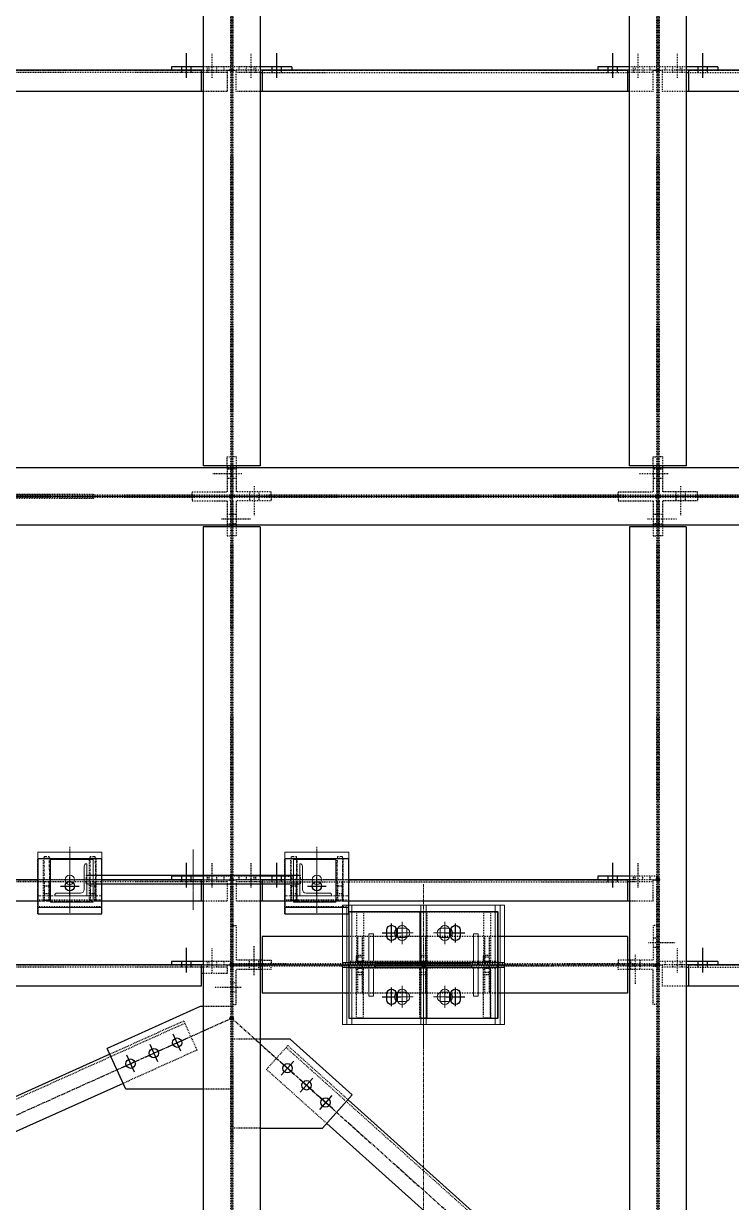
# Model space of a CAD drawing. Header units: millimetres. Extents: x -1319 to 21258, y 10038 to 27532.
# Drawn here: x 14739 to 16399, y 18825 to 21592 of the extents above; entities that cross this region are included whole.
import ezdxf

# ---------------------------------------------------------------- set-up
doc = ezdxf.new("R2010")
doc.units = ezdxf.units.MM
for name, pattern in [('CENTER', [12.7, 7.9375, -1.5875, 1.5875, -1.5875]), ('CENTER2', [1.125, 0.75, -0.125, 0.125, -0.125]), ('DXK_LINE_DOT2', [3.9198, 1.9599, -1.9599]), ('DXK_LINE_DOT5', [7.8785, 2.979, -0.9799, 0.9799, -0.9799, 0.9799, -0.9799]), ('HIDDEN', [9.525, 6.35, -3.175])]:
    doc.linetypes.add(name, pattern=pattern)
for name, color, linetype in [('1', 7, 'Continuous'), ('2', 7, 'Continuous'), ('4', 7, 'Continuous')]:
    doc.layers.add(name, color=color, linetype=linetype)
for name, color, linetype, lineweight in [('CEN', 1, 'CENTER', 9), ('CENETR LINE', 1, 'CENTER2', 9), ('CENTER', 1, 'CENTER', 9), ('HIDDEN', 3, 'HIDDEN', 9), ('MAIN OBJECT', 2, 'Continuous', 18), ('OBJECT', 2, 'Continuous', 18), ('STR25', 30, 'Continuous', 5), ('STRUC-25HD', 3, 'HIDDEN', 5)]:
    doc.layers.add(name, color=color, linetype=linetype, lineweight=lineweight)

# ---------------------------------------------------------------- blocks, each defined once
blk = doc.blocks.new('A$Cfeb8c868')
at = {"layer": '4', "linetype": 'Continuous'}
for points in [[(9500, -2004, -1), (9500, -1996, -1)], [(9500, -2004, -1), (9500, -1996, -1)], [(10500, -2004, -1), (10500, -1996, -1)], [(10500, -2004, -1), (10500, -1996, -1)], [(9500, -3004, -1), (9500, -2996, -1)], [(9500, -3004, -1), (9500, -2996, -1)], [(10500, -3004, -1), (10500, -2996, -1)], [(10500, -3004, -1), (10500, -2996, -1)], [(9500, -3904, -1), (9500, -3896, -1)], [(9500, -3904, -1), (9500, -3896, -1)], [(10500, -3904, -1), (10500, -3896, -1)], [(9500, -4104, -1), (9500, -4096, -1)], [(9500, -4104, -1), (9500, -4096, -1)], [(10500, -4104, -1), (10500, -4096, -1)], [(10500, -4104, -1), (10500, -4096, -1)], [(9500, -4229, -1), (9500, -4221, -1)], [(9500, -4229, -1), (9500, -4221, -1)]]:
    blk.add_hatch(color=4, dxfattribs=at).paths.add_polyline_path(points)
at = {"layer": '1', "color": 4, "linetype": 'DXK_LINE_DOT2'}
for p, q in [((9497.1, -71.6), (9497.1, -2928.4)), ((9502.8, -71.6), (9502.8, -2928.4)), ((10497.1, -71.6), (10497.1, -2928.4)), ((10502.9, -71.6), (10502.9, -2928.4)), ((9454.2, -2018), (9454.2, -1960)), ((9545.8, -2018), (9545.8, -1960)), ((10454.2, -2018), (10454.2, -1960)), ((10545.8, -2018), (10545.8, -1960)), ((9497.2, -1992), (9433.4, -1992)), ((9443.2, -2000), (9443.2, -1992)), ((9447.2, -2000), (9447.2, -1992)), ((9465.2, -2000), (9465.2, -1992)), ((9482.2, -2000), (9482.2, -1992)), ((9497.2, -1992), (9497.2, -2000)), ((9566.6, -1992), (9502.8, -1992)), ((9517.9, -2000), (9517.9, -1992)), ((9534.8, -2000), (9534.8, -1992)), ((9552.8, -2000), (9552.8, -1992)), ((9556.8, -2000), (9556.8, -1992)), ((10497.2, -1992), (10433.4, -1992)), ((10443.2, -2000), (10443.2, -1992)), ((10447.2, -2000), (10447.2, -1992)), ((10465.2, -2000), (10465.2, -1992)), ((10482.2, -2000), (10482.2, -1992)), ((10497.2, -1992), (10497.2, -2000)), ((10566.6, -1992), (10502.9, -1992)), ((10517.9, -2000), (10517.9, -1992)), ((10534.8, -2000), (10534.8, -1992)), ((10552.8, -2000), (10552.8, -1992)), ((10556.8, -2000), (10556.8, -1992)), ((9428.4, -2005), (8571.6, -2005)), ((9428.4, -2000), (9489.2, -2000)), ((9489.2, -2005), (9433.4, -2005)), ((9443.2, -2005), (9443.2, -2000)), ((9465.2, -2005), (9465.2, -2000)), ((9489.2, -2000), (9489.2, -2050)), ((9510.8, -2050), (9510.8, -2000)), ((9571.6, -2000), (9510.8, -2000)), ((9566.6, -2005), (9510.8, -2005)), ((9534.8, -2005), (9534.8, -2000)), ((9556.8, -2005), (9556.8, -2000)), ((9571.6, -2005), (10428.4, -2005)), ((10489.2, -2000), (10428.4, -2000)), ((10489.2, -2005), (10433.4, -2005)), ((10443.2, -2005), (10443.2, -2000)), ((10465.2, -2005), (10465.2, -2000)), ((10489.2, -2050), (10489.2, -2000)), ((10510.9, -2050), (10510.9, -2000)), ((10571.6, -2000), (10510.9, -2000)), ((10566.6, -2005), (10510.9, -2005)), ((10534.8, -2005), (10534.8, -2000)), ((10556.8, -2005), (10556.8, -2000)), ((10571.6, -2005), (11428.4, -2005)), ((9489.2, -2050), (9433.4, -2050)), ((9566.6, -2050), (9510.8, -2050)), ((10489.2, -2050), (10433.4, -2050)), ((10566.6, -2050), (10510.9, -2050)), ((9489.2, -2928.4), (9489.2, -2907.2)), ((9489.2, -2907.2), (9497.1, -2907.2)), ((9497.1, -2928.4), (9497.1, -2933.4)), ((9510.8, -2907.2), (9502.8, -2907.2)), ((9502.8, -2928.4), (9502.8, -2933.4)), ((9510.8, -2907.2), (9510.8, -2928.4)), ((10489.1, -2928.4), (10489.1, -2907.2)), ((10489.1, -2907.2), (10497.1, -2907.2)), ((10497.1, -2928.4), (10497.1, -2933.4)), ((10510.9, -2907.2), (10502.9, -2907.2)), ((10502.9, -2928.4), (10502.9, -2933.4)), ((10510.9, -2907.2), (10510.9, -2928.4)), ((9523.9, -2947.2), (9455.9, -2947.2)), ((9489.2, -2933.4), (9489.2, -2989.2)), ((9497.1, -2936.2), (9489.2, -2936.2)), ((9497.1, -2958.2), (9489.2, -2958.2)), ((9497.1, -2933.4), (9497.1, -2989.2)), ((9502.8, -2936.2), (9497.1, -2936.2)), ((9502.8, -2958.2), (9497.1, -2958.2)), ((9502.8, -2933.4), (9502.8, -2989.2)), ((9510.8, -2936.2), (9502.8, -2936.2)), ((9510.8, -2958.2), (9502.8, -2958.2)), ((9510.8, -2933.4), (9510.8, -2989.2)), ((10523.9, -2947.2), (10455.9, -2947.2)), ((10489.1, -2933.4), (10489.1, -2989.2)), ((10497.1, -2936.2), (10489.1, -2936.2)), ((10497.1, -2958.2), (10489.1, -2958.2)), ((10497.1, -2933.4), (10497.1, -2989.2)), ((10502.9, -2936.2), (10497.1, -2936.2)), ((10502.9, -2958.2), (10497.1, -2958.2)), ((10502.9, -2933.4), (10502.9, -2989.2)), ((10510.9, -2936.2), (10502.9, -2936.2)), ((10510.9, -2958.2), (10502.9, -2958.2)), ((10510.9, -2933.4), (10510.9, -2989.2)), ((9552.8, -2976.1), (9552.8, -3044.1)), ((10552.8, -2976.1), (10552.8, -3044.1)), ((8769.4, -2995), (9175.6, -2995)), ((9175.6, -3005), (8769.4, -3005)), ((11220.6, -2997.2), (8779.4, -2997.2)), ((11220.6, -3002.9), (8779.4, -3002.9)), ((9175.6, -2995), (9175.6, -3005)), ((9407.2, -2997.2), (9407.2, -2989.2)), ((9407.2, -2989.2), (9489.2, -2989.2)), ((9407.2, -3002.9), (9407.2, -3010.9)), ((9407.2, -3010.9), (9489.2, -3010.9)), ((9489.2, -3010.9), (9489.2, -3066.6)), ((9502.8, -2989.2), (9497.1, -2989.2)), ((9497.1, -2989.2), (9497.1, -2997.2)), ((9497.1, -3010.9), (9497.1, -3002.9)), ((9497.1, -3010.9), (9497.1, -3066.6)), ((9497.1, -3010.9), (9502.8, -3010.9)), ((9502.8, -2989.2), (9502.8, -2997.2)), ((9502.8, -3010.9), (9502.8, -3002.9)), ((9502.8, -3010.9), (9502.8, -3066.6)), ((9592.9, -2989.2), (9510.8, -2989.2)), ((9592.9, -3010.9), (9510.8, -3010.9)), ((9510.8, -3010.9), (9510.8, -3066.6)), ((9541.8, -2989.2), (9541.8, -2997.2)), ((9541.8, -2997.2), (9541.8, -3002.9)), ((9541.8, -3002.9), (9541.8, -3010.9)), ((9563.8, -2989.2), (9563.8, -2997.2)), ((9563.8, -2997.2), (9563.8, -3002.9)), ((9563.8, -3002.9), (9563.8, -3010.9)), ((9592.9, -2997.2), (9592.9, -2989.2)), ((9592.9, -3002.9), (9592.9, -3010.9)), ((10407.1, -2997.2), (10407.1, -2989.2)), ((10407.1, -2989.2), (10489.1, -2989.2)), ((10407.1, -3002.9), (10407.1, -3010.9)), ((10407.1, -3010.9), (10489.1, -3010.9)), ((10489.1, -3010.9), (10489.1, -3066.6)), ((10502.9, -2989.2), (10497.1, -2989.2)), ((10497.1, -2989.2), (10497.1, -2997.2)), ((10497.1, -3010.9), (10497.1, -3002.9)), ((10497.1, -3010.9), (10497.1, -3066.6)), ((10497.1, -3010.9), (10502.9, -3010.9)), ((10502.9, -2989.2), (10502.9, -2997.2)), ((10502.9, -3010.9), (10502.9, -3002.9)), ((10502.9, -3010.9), (10502.9, -3066.6)), ((10592.9, -2989.2), (10510.9, -2989.2)), ((10592.9, -3010.9), (10510.9, -3010.9)), ((10510.9, -3010.9), (10510.9, -3066.6)), ((10541.9, -2989.2), (10541.9, -2997.2)), ((10541.9, -2997.2), (10541.9, -3002.9)), ((10541.9, -3002.9), (10541.9, -3010.9)), ((10563.9, -2989.2), (10563.9, -2997.2)), ((10563.9, -2997.2), (10563.9, -3002.9)), ((10563.9, -3002.9), (10563.9, -3010.9)), ((10592.9, -2997.2), (10592.9, -2989.2)), ((10592.9, -3002.9), (10592.9, -3010.9)), ((9489.2, -3041.9), (9497.1, -3041.9)), ((9497.1, -3041.9), (9502.8, -3041.9)), ((9502.8, -3041.9), (9510.8, -3041.9)), ((10489.1, -3041.9), (10497.1, -3041.9)), ((10497.1, -3041.9), (10502.9, -3041.9)), ((10502.9, -3041.9), (10510.9, -3041.9)), ((9476.2, -3052.9), (9544.2, -3052.9)), ((9489.2, -3063.9), (9497.1, -3063.9)), ((9497.1, -3063.9), (9502.8, -3063.9)), ((9497.1, -3071.6), (9497.1, -3066.6)), ((9502.8, -3063.9), (9510.8, -3063.9)), ((9502.8, -3071.6), (9502.8, -3066.6)), ((10476.1, -3052.9), (10544.1, -3052.9)), ((10489.1, -3063.9), (10497.1, -3063.9)), ((10497.1, -3063.9), (10502.9, -3063.9)), ((10497.1, -3071.6), (10497.1, -3066.6)), ((10502.9, -3063.9), (10510.9, -3063.9)), ((10502.9, -3071.6), (10502.9, -3066.6)), ((9489.2, -3071.6), (9489.2, -3092.9)), ((9489.2, -3092.9), (9497.1, -3092.9)), ((9497.1, -3071.6), (9497.1, -4922.2)), ((9502.8, -3071.6), (9502.8, -4922.2)), ((9510.8, -3092.9), (9502.8, -3092.9)), ((9510.8, -3071.6), (9510.8, -3092.9)), ((10489.1, -3071.6), (10489.1, -3092.9)), ((10489.1, -3092.9), (10497.1, -3092.9)), ((10497.1, -3071.6), (10497.1, -4998.7)), ((10502.9, -3071.6), (10502.9, -4998.7)), ((10510.9, -3092.9), (10502.9, -3092.9)), ((10510.9, -3071.6), (10510.9, -3092.9)), ((9045, -3948), (9045, -3850)), ((9045, -3850), (9195, -3850)), ((9058, -3850), (9058, -3948)), ((9074, -3850), (9058, -3850)), ((9074, -3948), (9074, -3850)), ((9166, -3850), (9166, -3948)), ((9182, -3850), (9166, -3850)), ((9182, -3948), (9182, -3850)), ((9195, -3948), (9195, -3850)), ((9454.1, -3918), (9454.1, -3860)), ((9545.8, -3918), (9545.8, -3860)), ((9625, -3948), (9625, -3850)), ((9625, -3850), (9775, -3850)), ((9638, -3850), (9638, -3948)), ((9654, -3850), (9638, -3850)), ((9654, -3948), (9654, -3850)), ((9746, -3850), (9746, -3948)), ((9762, -3850), (9746, -3850)), ((9762, -3948), (9762, -3850)), ((9775, -3948), (9775, -3850)), ((10454.1, -3918), (10454.1, -3860)), ((9195, -3900), (9045, -3900)), ((9428.4, -3900), (9489.1, -3900)), ((9497.1, -3892), (9433.4, -3892)), ((9443.1, -3900), (9443.1, -3892)), ((9443.1, -3905), (9443.1, -3900)), ((9447.1, -3900), (9447.1, -3892)), ((9465.1, -3900), (9465.1, -3892)), ((9465.1, -3905), (9465.1, -3900)), ((9482.1, -3900), (9482.1, -3892)), ((9489.1, -3900), (9489.1, -3950)), ((9497.1, -3892), (9497.1, -3900)), ((9566.6, -3892), (9502.8, -3892)), ((9510.8, -3900), (9510.8, -3950)), ((9571.6, -3900), (9510.8, -3900)), ((9517.9, -3900), (9517.9, -3892)), ((9534.8, -3900), (9534.8, -3892)), ((9534.8, -3905), (9534.8, -3900)), ((9552.8, -3900), (9552.8, -3892)), ((9556.8, -3900), (9556.8, -3892)), ((9556.8, -3905), (9556.8, -3900)), ((9625, -3892), (9640.8, -3892)), ((9775, -3900), (9625, -3900)), ((9640.8, -3892), (9640.8, -3900)), ((10489.1, -3900), (10428.4, -3900)), ((10497.1, -3892), (10433.4, -3892)), ((10443.1, -3900), (10443.1, -3892)), ((10443.1, -3905), (10443.1, -3900)), ((10447.1, -3900), (10447.1, -3892)), ((10465.1, -3900), (10465.1, -3892)), ((10465.1, -3905), (10465.1, -3900)), ((10482.1, -3900), (10482.1, -3892)), ((10489.1, -3950), (10489.1, -3900)), ((10497.1, -3892), (10497.1, -3900)), ((9428.4, -3905), (8630, -3905)), ((9061, -3950), (9061, -3905)), ((9071, -3914.9), (9061, -3914.9)), ((9071, -3905), (9071, -3950)), ((9169, -3950), (9169, -3905)), ((9179, -3914.9), (9169, -3914.9)), ((9179, -3905), (9179, -3950)), ((9489.1, -3905), (9433.4, -3905)), ((9566.6, -3905), (9510.8, -3905)), ((9571.6, -3905), (10428.4, -3905)), ((9641, -3950), (9641, -3905)), ((9651, -3914.9), (9641, -3914.9)), ((9651, -3905), (9651, -3950)), ((9749, -3950), (9749, -3905)), ((9759, -3914.9), (9749, -3914.9)), ((9759, -3905), (9759, -3950)), ((10489.1, -3905), (10433.4, -3905)), ((9045, -3964), (9045, -3948)), ((9195, -3948), (9045, -3948)), ((9195, -3950), (9045, -3950)), ((9074, -3933), (9058, -3933)), ((9058, -3948), (9074, -3948)), ((9182, -3933), (9166, -3933)), ((9166, -3948), (9182, -3948)), ((9195, -3964), (9195, -3948)), ((9489.1, -3950), (9428.4, -3950)), ((9566.6, -3950), (9510.8, -3950)), ((9625, -3964), (9625, -3948)), ((9775, -3948), (9625, -3948)), ((9775, -3950), (9625, -3950)), ((9654, -3933), (9638, -3933)), ((9638, -3948), (9654, -3948)), ((9762, -3933), (9746, -3933)), ((9746, -3948), (9762, -3948)), ((9775, -3964), (9775, -3948)), ((10489.1, -3950), (10433.4, -3950)), ((9195, -3964), (9045, -3964)), ((9045, -3980), (9045, -3964)), ((9045, -3980), (9195, -3980)), ((9195, -3980), (9195, -3964)), ((9775, -3964), (9625, -3964)), ((9625, -3980), (9625, -3964)), ((9625, -3980), (9775, -3980)), ((9774.9, -3975), (9774.9, -4225)), ((9774.9, -3975), (10124.9, -3975)), ((9775, -3980), (9775, -3964)), ((9793, -3975), (9793, -4077)), ((9793, -3975), (9793, -4077)), ((9793, -3975), (9809, -3975)), ((9809, -3975), (9809, -4077)), ((9809, -3975), (9809, -4077)), ((9941.9, -3975), (9942, -3975)), ((9941.9, -3975), (9941.9, -4077.1)), ((9941.9, -3975), (9958, -3975)), ((9942, -4077.1), (9942, -3975)), ((9957.9, -3975), (9957.9, -4077.1)), ((9958, -3975), (9958, -4077.1)), ((10091, -3975), (10091, -4077)), ((10091, -3975), (10091, -4077)), ((10091, -3975), (10107, -3975)), ((10107, -3975), (10107, -4077)), ((10107, -3975), (10107, -4077)), ((10124.9, -3975), (10124.9, -4225)), ((9502.8, -4007.2), (9510.8, -4007.2)), ((9510.8, -4007.2), (9510.8, -4089.2)), ((10497.1, -4007.2), (10489.1, -4007.2)), ((10489.1, -4007.2), (10489.1, -4089.2)), ((10124.9, -4033.4), (9774.9, -4033.4)), ((9795.9, -4097.2), (9795.9, -4033.4)), ((9805.9, -4033.4), (9805.9, -4097.2)), ((9944.9, -4097.2), (9944.9, -4033.4)), ((9954.9, -4033.4), (9954.9, -4097.2)), ((10093.9, -4097.2), (10093.9, -4033.4)), ((10103.9, -4033.4), (10103.9, -4097.2)), ((10489.1, -4036.2), (10497.1, -4036.2)), ((10497.1, -4036.2), (10502.9, -4036.2)), ((9454.1, -4118), (9454.1, -4060)), ((9552.8, -4123.9), (9552.8, -4055.9)), ((10478, -4047.2), (10541, -4047.2)), ((10489.1, -4058.2), (10497.1, -4058.2)), ((10497.1, -4058.2), (10502.9, -4058.2)), ((10545.8, -4118), (10545.8, -4060)), ((9497.1, -4092), (9433.4, -4092)), ((9443.1, -4100), (9443.1, -4092)), ((9447.1, -4100), (9447.1, -4092)), ((9465.1, -4100), (9465.1, -4092)), ((9482.1, -4100), (9482.1, -4092)), ((9497.1, -4092), (9497.1, -4100)), ((9566.6, -4089.2), (9510.8, -4089.2)), ((9541.8, -4097.2), (9541.8, -4089.2)), ((9563.8, -4097.2), (9563.8, -4089.2)), ((9571.6, -4089.2), (9592.9, -4089.2)), ((9592.9, -4089.2), (9592.9, -4097.2)), ((9775, -4108), (9775, -4092)), ((9775, -4108), (9775, -4092)), ((9775, -4092), (9775, -4092)), ((10124.9, -4092), (9775, -4092)), ((9793, -4092), (9793, -4077)), ((9793, -4077), (9793, -4092)), ((9793, -4077), (9809, -4077)), ((9793, -4092), (9793, -4092)), ((9809, -4092), (9793, -4092)), ((9805.9, -4082.1), (9795.9, -4082.1)), ((9809, -4077), (9809, -4092)), ((9809, -4077), (9809, -4092)), ((9941.9, -4077.1), (9941.9, -4092.1)), ((9941.9, -4077.1), (9958, -4077.1)), ((9941.9, -4092.1), (9942, -4092.1)), ((9958, -4092.1), (9941.9, -4092.1)), ((9942, -4092.1), (9942, -4077.1)), ((9954.9, -4082.1), (9944.9, -4082.1)), ((9957.9, -4077.1), (9957.9, -4092.1)), ((9958, -4077.1), (9958, -4092.1)), ((10091, -4092), (10091, -4077)), ((10091, -4077), (10091, -4092)), ((10091, -4077), (10107, -4077)), ((10091, -4092), (10091, -4092)), ((10107, -4092), (10091, -4092)), ((10103.9, -4082.1), (10093.9, -4082.1)), ((10107, -4077), (10107, -4092)), ((10107, -4077), (10107, -4092)), ((10125, -4108), (10125, -4092)), ((10407.1, -4089.2), (10407.1, -4097.2)), ((10428.4, -4089.2), (10407.1, -4089.2)), ((10489.1, -4089.2), (10433.4, -4089.2)), ((10436.1, -4089.2), (10436.1, -4097.2)), ((10447.1, -4076.2), (10447.1, -4144.2)), ((10458.1, -4089.2), (10458.1, -4097.2)), ((10566.6, -4092), (10502.9, -4092)), ((10517.9, -4100), (10517.9, -4092)), ((10534.8, -4100), (10534.8, -4092)), ((10552.8, -4100), (10552.8, -4092)), ((10556.8, -4100), (10556.8, -4092)), ((9428.4, -4105), (8630, -4105)), ((9428.4, -4100), (9489.1, -4100)), ((9428.4, -4120), (9428.4, -4150)), ((9489.1, -4105), (9433.4, -4105)), ((9489.1, -4120), (9433.4, -4120)), ((9443.1, -4105), (9443.1, -4100)), ((9465.1, -4105), (9465.1, -4100)), ((9489.1, -4100), (9489.1, -4120)), ((9510.8, -4097.2), (9502.8, -4097.2)), ((9510.8, -4102.9), (9502.8, -4102.9)), ((9510.8, -4097.2), (9510.8, -4102.9)), ((9566.6, -4097.2), (9510.8, -4097.2)), ((9566.6, -4102.9), (9510.8, -4102.9)), ((9510.8, -4192.9), (9510.8, -4110.9)), ((9566.6, -4110.9), (9510.8, -4110.9)), ((9541.8, -4102.9), (9541.8, -4097.2)), ((9541.8, -4110.9), (9541.8, -4102.9)), ((9563.8, -4102.9), (9563.8, -4097.2)), ((9563.8, -4110.9), (9563.8, -4102.9)), ((9571.6, -4097.2), (9566.6, -4097.2)), ((9571.6, -4102.9), (9566.6, -4102.9)), ((10124.9, -4097.2), (9571.6, -4097.2)), ((10428.4, -4102.9), (9571.6, -4102.9)), ((9592.9, -4110.9), (9571.6, -4110.9)), ((9592.9, -4110.9), (9592.9, -4102.9)), ((9775, -4108), (9775, -4108)), ((10124.9, -4108), (9775, -4108)), ((9809, -4108.1), (9793, -4108.1)), ((9793, -4123.1), (9793, -4108.1)), ((9793, -4123.1), (9793, -4108.1)), ((9795.9, -4166.6), (9795.9, -4102.9)), ((9805.9, -4117.9), (9795.9, -4117.9)), ((9805.9, -4102.9), (9805.9, -4166.6)), ((9809, -4123.1), (9809, -4108.1)), ((9809, -4123.1), (9809, -4108.1)), ((9809, -4108.1), (9809, -4108.1)), ((9958, -4108), (9941.9, -4108)), ((9941.9, -4123), (9941.9, -4108)), ((9942, -4123), (9942, -4108)), ((9944.9, -4166.6), (9944.9, -4102.9)), ((9954.9, -4117.9), (9944.9, -4117.9)), ((9954.9, -4102.9), (9954.9, -4166.6)), ((9957.9, -4123), (9957.9, -4108)), ((9957.9, -4108), (9958, -4108)), ((9958, -4108), (9958, -4123)), ((10107, -4108.1), (10091, -4108.1)), ((10091, -4123.1), (10091, -4108.1)), ((10091, -4123.1), (10091, -4108.1)), ((10093.9, -4166.6), (10093.9, -4102.9)), ((10103.9, -4117.9), (10093.9, -4117.9)), ((10103.9, -4102.9), (10103.9, -4166.6)), ((10107, -4108.1), (10107, -4123.1)), ((10107, -4123.1), (10107, -4108.1)), ((10107, -4108.1), (10107, -4108.1)), ((10489.1, -4097.2), (10124.9, -4097.2)), ((10407.1, -4110.9), (10407.1, -4102.9)), ((10428.4, -4110.9), (10407.1, -4110.9)), ((10428.4, -4102.9), (10433.4, -4102.9)), ((10489.1, -4102.9), (10433.4, -4102.9)), ((10489.1, -4110.9), (10433.4, -4110.9)), ((10436.1, -4097.2), (10436.1, -4102.9)), ((10436.1, -4102.9), (10436.1, -4110.9)), ((10458.1, -4097.2), (10458.1, -4102.9)), ((10458.1, -4102.9), (10458.1, -4110.9)), ((10489.1, -4097.2), (10489.1, -4102.9)), ((10489.1, -4097.2), (10497.1, -4097.2)), ((10489.1, -4102.9), (10497.1, -4102.9)), ((10489.1, -4192.9), (10489.1, -4110.9)), ((10571.6, -4100), (10510.9, -4100)), ((10510.9, -4150), (10510.9, -4100)), ((10566.6, -4105), (10510.9, -4105)), ((10534.8, -4105), (10534.8, -4100)), ((10556.8, -4105), (10556.8, -4100)), ((10571.6, -4105), (11400, -4105)), ((9428.4, -4150), (9428.4, -4150)), ((9502.8, -4141.9), (9497.1, -4141.9)), ((9510.8, -4141.9), (9502.8, -4141.9)), ((9809, -4123.1), (9793, -4123.1)), ((9793, -4225), (9793, -4123.1)), ((9793, -4225), (9793, -4123.1)), ((9809, -4225), (9809, -4123.1)), ((9809, -4225), (9809, -4123.1)), ((9958, -4123), (9941.9, -4123)), ((9941.9, -4225), (9941.9, -4123)), ((9942, -4225), (9942, -4123)), ((9957.9, -4225), (9957.9, -4123)), ((9958, -4123), (9958, -4225)), ((10107, -4123.1), (10091, -4123.1)), ((10091, -4225), (10091, -4123.1)), ((10091, -4225), (10091, -4123.1)), ((10107, -4123.1), (10107, -4225)), ((10107, -4225), (10107, -4123.1)), ((10566.6, -4150), (10510.9, -4150)), ((9522, -4152.9), (9459, -4152.9)), ((9502.8, -4163.9), (9497.1, -4163.9)), ((9510.8, -4163.9), (9502.8, -4163.9)), ((10124.9, -4166.6), (9774.9, -4166.6)), ((9497.1, -4197.9), (9433.4, -4197.9)), ((9502.8, -4192.9), (9510.8, -4192.9)), ((10497.1, -4192.9), (10489.1, -4192.9)), ((9387.6, -4231.7), (9214.4, -4309.7)), ((9387.6, -4231.7), (9418.4, -4300.1)), ((9774.9, -4225), (10124.9, -4225)), ((9809, -4225), (9809, -4225)), ((9958, -4225), (9941.9, -4225)), ((9957.9, -4225), (9958, -4225)), ((10107, -4225), (10107, -4225)), ((9390.1, -4237.2), (8642.5, -4573.6)), ((9566.6, -4274.6), (9502.8, -4274.6)), ((9418.4, -4300.1), (9245.1, -4378.1)), ((9631.7, -4289.4), (9581.6, -4345.2)), ((10259.6, -4860.8), (9627.7, -4293.9)), ((9631.7, -4289.4), (9773.1, -4416.3)), ((9723, -4472.1), (9581.6, -4345.2)), ((9497.1, -4391.7), (9433.4, -4391.7)), ((9566.6, -4483.3), (9502.8, -4483.3))]:
    blk.add_line(p, q, dxfattribs=at)
at = {"layer": '2', "color": 4, "linetype": 'Continuous'}
for p, q in [((9433.4, -71.6), (9433.4, -2928.4)), ((9566.6, -71.6), (9566.6, -2928.4)), ((10433.4, -2928.4), (10433.4, -71.6)), ((10566.6, -71.6), (10566.6, -2928.4)), ((9394.2, -2018), (9394.2, -1960)), ((9605.8, -2018), (9605.8, -1960)), ((10394.2, -2018), (10394.2, -1960)), ((10605.8, -2018), (10605.8, -1960)), ((9433.4, -1992), (9359.2, -1992)), ((9359.2, -1992), (9359.2, -2000)), ((9383.2, -2000), (9383.2, -1992)), ((9405.2, -2000), (9405.2, -1992)), ((9640.8, -1992), (9566.6, -1992)), ((9594.8, -2000), (9594.8, -1992)), ((9616.8, -2000), (9616.8, -1992)), ((9640.8, -1992), (9640.8, -2000)), ((10433.4, -1992), (10359.2, -1992)), ((10359.2, -1992), (10359.2, -2000)), ((10383.2, -2000), (10383.2, -1992)), ((10405.2, -2000), (10405.2, -1992)), ((10640.8, -1992), (10566.6, -1992)), ((10594.8, -2000), (10594.8, -1992)), ((10616.8, -2000), (10616.8, -1992)), ((10640.8, -1992), (10640.8, -2000)), ((9428.4, -2000), (8571.6, -2000)), ((9383.2, -2005), (9383.2, -2000)), ((9405.2, -2005), (9405.2, -2000)), ((9428.4, -2000), (9428.4, -2050)), ((9433.4, -2000), (9428.4, -2000)), ((9433.4, -2005), (9428.4, -2005)), ((9571.6, -2000), (9566.6, -2000)), ((9566.6, -2005), (9571.6, -2005)), ((10428.4, -2000), (9571.6, -2000)), ((9571.6, -2000), (9571.6, -2050)), ((9594.8, -2005), (9594.8, -2000)), ((9616.8, -2005), (9616.8, -2000)), ((10383.2, -2005), (10383.2, -2000)), ((10405.2, -2005), (10405.2, -2000)), ((10428.4, -2000), (10428.4, -2050)), ((10433.4, -2000), (10428.4, -2000)), ((10433.4, -2005), (10428.4, -2005)), ((10571.6, -2000), (10566.6, -2000)), ((10566.6, -2005), (10571.6, -2005)), ((11428.4, -2000), (10571.6, -2000)), ((10571.6, -2000), (10571.6, -2050)), ((10594.8, -2005), (10594.8, -2000)), ((10616.8, -2005), (10616.8, -2000)), ((9433.4, -2050), (8566.6, -2050)), ((10433.4, -2050), (9566.6, -2050)), ((11433.4, -2050), (10566.6, -2050)), ((9566.6, -2928.4), (9433.4, -2928.4)), ((9489.2, -2928.4), (9489.2, -2933.4)), ((9497.1, -2928.4), (9497.1, -2933.4)), ((9502.8, -2928.4), (9502.8, -2933.4)), ((9510.8, -2928.4), (9510.8, -2933.4)), ((10566.6, -2928.4), (10433.4, -2928.4)), ((10489.1, -2928.4), (10489.1, -2933.4)), ((10497.1, -2928.4), (10497.1, -2933.4)), ((10502.9, -2928.4), (10502.9, -2933.4)), ((10510.9, -2928.4), (10510.9, -2933.4)), ((11220.6, -2933.4), (8779.4, -2933.4)), ((8779.4, -3066.6), (11220.6, -3066.6)), ((9489.2, -3066.6), (9489.2, -3071.6)), ((9497.1, -3066.6), (9497.1, -3071.6)), ((9502.8, -3066.6), (9502.8, -3071.6)), ((9510.8, -3066.6), (9510.8, -3071.6)), ((10489.1, -3066.6), (10489.1, -3071.6)), ((10497.1, -3066.6), (10497.1, -3071.6)), ((10502.9, -3066.6), (10502.9, -3071.6)), ((10510.9, -3066.6), (10510.9, -3071.6)), ((9433.4, -3071.6), (9433.4, -4927.2)), ((9566.6, -3071.6), (9433.4, -3071.6)), ((9566.6, -3071.6), (9566.6, -4927.2)), ((10433.4, -3071.6), (10433.4, -4915)), ((10566.6, -3071.6), (10433.4, -3071.6)), ((10566.6, -3071.6), (10566.6, -4927.2)), ((9045, -3850), (9195, -3850)), ((9045, -3850), (9045, -3980)), ((9195, -3980), (9195, -3850)), ((9394.1, -3918), (9394.1, -3860)), ((9605.8, -3918), (9605.8, -3860)), ((9625, -3850), (9775, -3850)), ((9625, -3850), (9625, -3980)), ((9775, -3980), (9775, -3850)), ((10394.1, -3918), (10394.1, -3860)), ((9045, -3900), (8630, -3900)), ((9120, -3937), (9120, -3893)), ((9428.4, -3900), (9195, -3900)), ((9433.4, -3892), (9359.1, -3892)), ((9359.1, -3892), (9359.1, -3900)), ((9383.1, -3900), (9383.1, -3892)), ((9383.1, -3905), (9383.1, -3900)), ((9405.1, -3900), (9405.1, -3892)), ((9405.1, -3905), (9405.1, -3900)), ((9428.4, -3900), (9428.4, -3950)), ((9433.4, -3900), (9428.4, -3900)), ((9625, -3892), (9566.6, -3892)), ((9571.6, -3900), (9566.6, -3900)), ((9625, -3900), (9571.6, -3900)), ((9571.6, -3900), (9571.6, -3950)), ((9594.8, -3900), (9594.8, -3892)), ((9594.8, -3905), (9594.8, -3900)), ((9616.8, -3900), (9616.8, -3892)), ((9616.8, -3905), (9616.8, -3900)), ((9700, -3937), (9700, -3893)), ((10428.4, -3900), (9775, -3900)), ((10433.4, -3892), (10359.1, -3892)), ((10359.1, -3892), (10359.1, -3900)), ((10383.1, -3900), (10383.1, -3892)), ((10383.1, -3905), (10383.1, -3900)), ((10405.1, -3900), (10405.1, -3892)), ((10405.1, -3905), (10405.1, -3900)), ((10428.4, -3900), (10428.4, -3950)), ((10433.4, -3900), (10428.4, -3900)), ((9098, -3915), (9142, -3915)), ((9433.4, -3905), (9428.4, -3905)), ((9566.6, -3905), (9571.6, -3905)), ((9678, -3915), (9722, -3915)), ((10433.4, -3905), (10428.4, -3905)), ((9045, -3950), (8625, -3950)), ((9433.4, -3950), (9195, -3950)), ((9625, -3950), (9566.6, -3950)), ((10433.4, -3950), (9775, -3950)), ((9045, -3980), (9195, -3980)), ((9625, -3980), (9775, -3980)), ((9774.9, -3975), (9774.9, -4225)), ((10124.9, -3975), (9774.9, -3975)), ((9793, -3975), (9793, -3975)), ((9793, -3975), (9793, -3975)), ((9793, -3975), (9793, -3975)), ((9793, -3975), (9809, -3975)), ((9793, -3975), (9793, -3975)), ((9809, -3975), (9809, -3975)), ((10091, -3975), (10091, -3975)), ((10091, -3975), (10091, -3975)), ((10091, -3975), (10091, -3975)), ((10091, -3975), (10107, -3975)), ((10091, -3975), (10091, -3975)), ((10107, -3975), (10107, -3975)), ((10124.9, -4225), (10124.9, -3975)), ((9864.8, -4013.8), (9867.1, -4010.2)), ((9867.1, -4010.2), (9870.7, -4007.9)), ((9870.7, -4007.9), (9874.9, -4007)), ((9874.9, -4047), (9874.9, -4003)), ((9874.9, -4007), (9874.9, -4007)), ((9874.9, -4007), (9879.1, -4007.9)), ((9879.1, -4007.9), (9882.7, -4010.2)), ((9882.7, -4010.2), (9885.1, -4013.8)), ((10014.8, -4013.8), (10017.1, -4010.3)), ((10017.1, -4010.3), (10020.7, -4007.9)), ((10020.7, -4007.9), (10024.9, -4007)), ((10024.9, -4047), (10024.9, -4003)), ((10024.9, -4007), (10024.9, -4007)), ((10024.9, -4007), (10029.1, -4007.9)), ((10029.1, -4007.9), (10032.7, -4010.3)), ((10032.7, -4010.3), (10035.1, -4013.8)), ((9571.6, -4033.4), (9571.6, -4166.6)), ((9774.9, -4033.4), (9571.6, -4033.4)), ((9852.9, -4025), (9896.9, -4025)), ((9863.9, -4018), (9864.8, -4013.8)), ((9863.9, -4032), (9863.9, -4018)), ((9864.8, -4036.2), (9863.9, -4032)), ((9867.1, -4039.8), (9864.8, -4036.2)), ((9870.7, -4042.2), (9867.1, -4039.8)), ((9882.7, -4039.8), (9879.1, -4042.2)), ((9885.1, -4036.2), (9882.7, -4039.8)), ((9885.1, -4013.8), (9885.9, -4018)), ((9885.9, -4032), (9885.1, -4036.2)), ((9885.9, -4018), (9885.9, -4032)), ((10002.9, -4025), (10046.9, -4025)), ((10013.9, -4018), (10014.8, -4013.8)), ((10013.9, -4032), (10013.9, -4018)), ((10014.8, -4036.2), (10013.9, -4032)), ((10017.1, -4039.8), (10014.8, -4036.2)), ((10020.7, -4042.2), (10017.1, -4039.8)), ((10032.7, -4039.8), (10029.1, -4042.2)), ((10035.1, -4036.2), (10032.7, -4039.8)), ((10035.1, -4013.8), (10035.9, -4018)), ((10035.9, -4032), (10035.1, -4036.2)), ((10035.9, -4018), (10035.9, -4032)), ((10428.4, -4033.4), (10124.9, -4033.4)), ((10428.4, -4033.4), (10428.4, -4166.6)), ((9394.1, -4118), (9394.1, -4060)), ((9874.9, -4043), (9870.7, -4042.2)), ((9879.1, -4042.2), (9874.9, -4043)), ((9874.9, -4043), (9874.9, -4043)), ((10024.9, -4043), (10020.7, -4042.2)), ((10029.1, -4042.2), (10024.9, -4043)), ((10024.9, -4043), (10024.9, -4043)), ((10605.8, -4118), (10605.8, -4060)), ((9433.4, -4092), (9359.1, -4092)), ((9359.1, -4092), (9359.1, -4100)), ((9383.1, -4100), (9383.1, -4092)), ((9405.1, -4100), (9405.1, -4092)), ((9571.6, -4089.2), (9566.6, -4089.2)), ((10124.9, -4092), (10125, -4092)), ((10125, -4092), (10125, -4108)), ((10433.4, -4089.2), (10428.4, -4089.2)), ((10640.8, -4092), (10566.6, -4092)), ((10594.8, -4100), (10594.8, -4092)), ((10616.8, -4100), (10616.8, -4092)), ((10640.8, -4092), (10640.8, -4100)), ((9428.4, -4100), (8630, -4100)), ((9383.1, -4105), (9383.1, -4100)), ((9405.1, -4105), (9405.1, -4100)), ((9428.4, -4100), (9428.4, -4150)), ((9433.4, -4100), (9428.4, -4100)), ((9433.4, -4105), (9428.4, -4105)), ((9433.4, -4120), (9428.4, -4120)), ((9571.6, -4097.2), (9566.6, -4097.2)), ((9571.6, -4102.9), (9566.6, -4102.9)), ((9571.6, -4110.9), (9566.6, -4110.9)), ((10125, -4108), (10124.9, -4108)), ((10433.4, -4097.2), (10428.4, -4097.2)), ((10433.4, -4102.9), (10428.4, -4102.9)), ((10433.4, -4110.9), (10428.4, -4110.9)), ((10571.6, -4100), (10566.6, -4100)), ((10566.6, -4105), (10571.6, -4105)), ((11400, -4100), (10571.6, -4100)), ((10571.6, -4100), (10571.6, -4150)), ((10594.8, -4105), (10594.8, -4100)), ((10616.8, -4105), (10616.8, -4100)), ((9428.4, -4150), (8625, -4150)), ((11405, -4150), (10566.6, -4150)), ((9774.9, -4166.6), (9571.6, -4166.6)), ((9852.9, -4175), (9896.9, -4175)), ((9863.9, -4168), (9864.7, -4163.8)), ((9863.9, -4182), (9863.9, -4168)), ((9864.7, -4163.8), (9867.1, -4160.2)), ((9867.1, -4160.2), (9870.7, -4157.9)), ((9870.7, -4157.9), (9874.9, -4157)), ((9874.9, -4197), (9874.9, -4153)), ((9874.9, -4157), (9874.9, -4157)), ((9874.9, -4157), (9879.1, -4157.9)), ((9879.1, -4157.9), (9882.7, -4160.2)), ((9882.7, -4160.2), (9885.1, -4163.8)), ((9885.1, -4163.8), (9885.9, -4168)), ((9885.9, -4168), (9885.9, -4182)), ((10002.9, -4175), (10046.9, -4175)), ((10013.9, -4168), (10014.7, -4163.8)), ((10013.9, -4182), (10013.9, -4168)), ((10014.7, -4163.8), (10017.1, -4160.3)), ((10017.1, -4160.3), (10020.7, -4157.9)), ((10020.7, -4157.9), (10024.9, -4157)), ((10024.9, -4197), (10024.9, -4153)), ((10024.9, -4157), (10024.9, -4157)), ((10024.9, -4157), (10029.1, -4157.9)), ((10029.1, -4157.9), (10032.7, -4160.3)), ((10032.7, -4160.3), (10035.1, -4163.8)), ((10035.1, -4163.8), (10035.9, -4168)), ((10035.9, -4168), (10035.9, -4182)), ((10428.4, -4166.6), (10124.9, -4166.6)), ((9426.3, -4197.9), (9208.2, -4296)), ((9433.4, -4197.9), (9426.3, -4197.9)), ((9864.7, -4186.2), (9863.9, -4182)), ((9867.1, -4189.8), (9864.7, -4186.2)), ((9870.7, -4192.2), (9867.1, -4189.8)), ((9874.9, -4193), (9870.7, -4192.2)), ((9879.1, -4192.2), (9874.9, -4193)), ((9874.9, -4193), (9874.9, -4193)), ((9882.7, -4189.8), (9879.1, -4192.2)), ((9885.1, -4186.2), (9882.7, -4189.8)), ((9885.9, -4182), (9885.1, -4186.2)), ((10014.7, -4186.2), (10013.9, -4182)), ((10017.1, -4189.8), (10014.7, -4186.2)), ((10020.7, -4192.2), (10017.1, -4189.8)), ((10024.9, -4193), (10020.7, -4192.2)), ((10029.1, -4192.2), (10024.9, -4193)), ((10024.9, -4193), (10024.9, -4193)), ((10032.7, -4189.8), (10029.1, -4192.2)), ((10035.1, -4186.2), (10032.7, -4189.8)), ((10035.9, -4182), (10035.1, -4186.2)), ((9774.9, -4225), (10124.9, -4225)), ((9809, -4225), (9793, -4225)), ((9793, -4225), (9793, -4225)), ((9793, -4225), (9793, -4225)), ((9809, -4225), (9809, -4225)), ((10107, -4225), (10091, -4225)), ((9326.4, -4327.2), (9308.4, -4287.1)), ((9352.1, -4291.6), (9392.2, -4273.5)), ((9381.1, -4302.6), (9363.1, -4262.5)), ((9637.6, -4274.6), (9566.6, -4274.6)), ((9783.1, -4405.1), (9637.6, -4274.6)), ((9214.4, -4309.7), (8813.3, -4490.2)), ((9251.3, -4391.7), (9208.2, -4296)), ((9271.7, -4351.9), (9253.7, -4311.7)), ((9297.3, -4316.2), (9337.5, -4298.1)), ((9242.6, -4340.8), (9282.8, -4322.8)), ((9647.4, -4357.2), (9614.6, -4327.9)), ((9645.7, -4326.2), (9616.3, -4358.9)), ((9692.1, -4397.3), (9659.3, -4367.9)), ((9690.4, -4366.2), (9661, -4399)), ((9245.1, -4378.1), (8844, -4558.6)), ((9433.4, -4391.7), (9251.3, -4391.7)), ((9736.7, -4437.4), (9704, -4408)), ((9735, -4406.3), (9705.7, -4439.1)), ((9713, -4483.3), (9783.1, -4405.1)), ((10122.2, -4729.4), (9773.1, -4416.3)), ((10072.1, -4785.3), (9723, -4472.1)), ((9566.6, -4483.3), (9713, -4483.3))]:
    blk.add_line(p, q, dxfattribs=at)
at = {"layer": '2', "color": 4, "linetype": 'DXK_LINE_DOT5'}
blk.add_line((-5632.2, -3000), (11949.3, -3000), dxfattribs=at)
at = {"layer": '2', "color": 4, "linetype": 'Continuous'}
for centre in [(9120, -3915), (9700, -3915), (9372.1, -4282.5), (9317.4, -4307.2), (9262.7, -4331.8), (9631, -4342.5), (9675.7, -4382.6), (9720.3, -4422.7)]:
    blk.add_circle(centre, 11, dxfattribs=at)
at = {"layer": '4', "color": 4, "linetype": 'CENTER'}
for p, q in [((9500, 0), (9500, -3000)), ((10500, 0), (10500, -3000)), ((8571.6, -2000), (9428.4, -2000)), ((9489.2, -2000), (9500, -2000)), ((9500, -2000), (9510.8, -2000)), ((9571.6, -2000), (10428.4, -2000)), ((10489.2, -2000), (10500, -2000)), ((10500, -2000), (10510.9, -2000)), ((10571.6, -2000), (11428.4, -2000)), ((8500, -3000), (11500, -3000)), ((9500, -3000), (9500, -5010)), ((10500, -3000), (10500, -5010)), ((8630, -3900), (9045, -3900)), ((9195, -3900), (9428.4, -3900)), ((9489.1, -3900), (9500, -3900)), ((9500, -3900), (9510.8, -3900)), ((9571.6, -3900), (9625, -3900)), ((9775, -3900), (10428.4, -3900)), ((10489.1, -3900), (10500, -3900)), ((8630, -4100), (9428.4, -4100)), ((9489.1, -4100), (9500, -4100)), ((9500, -4100), (10500, -4100)), ((10500, -4100), (10510.9, -4100)), ((10571.6, -4100), (11400, -4100)), ((8500, -4675), (9500, -4225)), ((9500, -4225), (10375, -5010))]:
    blk.add_line(p, q, dxfattribs=at)
at = {"layer": '4', "color": 4, "linetype": 'Continuous'}
for centre in [(9500, -2000), (9500, -2000), (10500, -2000), (10500, -2000), (9500, -3000), (9500, -3000), (10500, -3000), (10500, -3000), (9500, -3900), (9500, -3900), (10500, -3900), (9500, -4100), (9500, -4100), (10500, -4100), (10500, -4100), (9500, -4225), (9500, -4225)]:
    blk.add_circle(centre, 4, dxfattribs=at)
blk = doc.blocks.new('A$C8184bacf')
at = {"color": 1, "ltscale": 0.8}
for p, q in [((9657.5, -3890, 99252991.4), (9162.5, -3890, 99252991.4)), ((9162.5, -3910, 99252991.4), (9657.5, -3910, 99252991.4))]:
    blk.add_line(p, q, dxfattribs=at)
at = {"layer": 'CEN', "color": 1}
for p, q in [((9120.5, -3977.7, -817779372.4), (9120, -3822.7, -367330005.9)), ((9120, -3972.5, -817779372.4), (9120, -3827.5, -817779372.4)), ((9699.5, -3977.7, -817779372.4), (9700, -3822.7, -367330005.9)), ((9700, -3972.5, -817779372.4), (9700, -3827.5, -817779372.4)), ((9207.5, -3900, -817779372.4), (9032.5, -3900, -817779372.4)), ((9195, -3900, -817779372.4), (9050, -3900, -817779372.4)), ((9612.5, -3900, -817779372.4), (9787.5, -3900, -817779372.4)), ((9625, -3900, -817779372.4), (9770, -3900, -817779372.4)), ((9950, -3910.4, 448149755.6), (9950, -4289.6, 448149755.6)), ((9950, -3948.3, 448149755.6), (9950, -4251.7, 448149755.6)), ((6050, -4100, -2299610.9), (9950, -4100, -2299610.9)), ((9729.8, -4100, 448149755.6), (10170.2, -4100, 448149755.6)), ((9738.6, -4100, 448149755.6), (10161.4, -4100, 448149755.6)), ((9950, -4100, -2299610.9), (9950, -9000, -2299610.9))]:
    blk.add_line(p, q, dxfattribs=at)
blk.add_circle((9950, -4100, 448149755.6), 5, dxfattribs=at)
at = {"layer": 'CENETR LINE', "color": 1}
for p, q in [((9900, -4051.1, 448149755.6), (9900, -3998.9, 448149755.6)), ((9900, -4005, 448149755.6), (9900, -4045, 448149755.6)), ((10000, -4051.1, 448149755.6), (10000, -3998.9, 448149755.6)), ((10000, -4005, 448149755.6), (10000, -4045, 448149755.6)), ((9873.9, -4025, 448149755.6), (9926.1, -4025, 448149755.6)), ((9880, -4025, 448149755.6), (9920, -4025, 448149755.6)), ((9973.9, -4025, 448149755.6), (10026.1, -4025, 448149755.6)), ((9980, -4025, 448149755.6), (10020, -4025, 448149755.6)), ((9900, -4201.1, 448149755.6), (9900, -4148.9, 448149755.6)), ((10000, -4201.1, 448149755.6), (10000, -4148.9, 448149755.6)), ((9873.9, -4175, 448149755.6), (9926.1, -4175, 448149755.6)), ((9880, -4175, 448149755.6), (9920, -4175, 448149755.6)), ((9900, -4155, 448149755.6), (9900, -4195, 448149755.6)), ((9973.9, -4175, 448149755.6), (10026.1, -4175, 448149755.6)), ((9980, -4175, 448149755.6), (10020, -4175, 448149755.6)), ((10000, -4155, 448149755.6), (10000, -4195, 448149755.6))]:
    blk.add_line(p, q, dxfattribs=at)
at = {"layer": 'CENTER', "color": 1, "linetype": 'CENTER2'}
for p, q in [((9410, -3829.3, -2299610.9), (9410, -3970.7, -2299610.9)), ((9410, -3970.7, -2299610.9), (9410, -3829.3, -2299610.9)), ((9678.5, -3900, -2299610.9), (9141.5, -3900, -2299610.9))]:
    blk.add_line(p, q, dxfattribs=at)
at = {"layer": 'HIDDEN', "color": 1}
for p, q in [((9158.5, -3910, -102065820), (9158.5, -3890, -102065820)), ((9158.5, -3890, -102065820), (9162.5, -3890, -102065820)), ((9661.5, -3890, -102065820), (9657.5, -3890, -102065820)), ((9661.5, -3890, -102065820), (9657.5, -3890, -102065820)), ((9661.5, -3910, -102065820), (9661.5, -3890, -102065820)), ((9661.5, -3910, -102065820), (9661.5, -3890, -102065820)), ((9162.5, -3910, -102065820), (9158.5, -3910, -102065820)), ((9657.5, -3910, -102065820), (9661.5, -3910, -102065820)), ((9657.5, -3910, -102065820), (9661.5, -3910, -102065820))]:
    blk.add_line(p, q, dxfattribs=at)
at = {"layer": 'MAIN OBJECT', "color": 1}
for p, q in [((9175.2, -3852.4, -817779372.4), (9075.2, -3852.4, -817779372.4)), ((9075.2, -3852.4, -817779372.4), (9075.2, -3952.4, -817779372.4)), ((9154, -3868, -817779372.4), (9154, -3923, -817779372.4)), ((9160, -3862.5, -817779372.4), (9159.5, -3862.5, -817779372.4)), ((9160, -3937.5, -817779372.4), (9160, -3862.5, -817779372.4)), ((9175.2, -3952.4, -817779372.4), (9175.2, -3852.4, -817779372.4)), ((9644.8, -3852.4, -817779372.4), (9744.8, -3852.4, -817779372.4)), ((9644.8, -3952.4, -817779372.4), (9644.8, -3852.4, -817779372.4)), ((9660, -3937.5, -817779372.4), (9660, -3862.5, -817779372.4)), ((9660, -3862.5, -817779372.4), (9660.5, -3862.5, -817779372.4)), ((9666, -3868, -817779372.4), (9666, -3923, -817779372.4)), ((9744.8, -3852.4, -817779372.4), (9744.8, -3952.4, -817779372.4)), ((9075.2, -3952.4, -817779372.4), (9175.2, -3952.4, -817779372.4)), ((9085, -3937, -817779372.4), (9085, -3937.5, -817779372.4)), ((9085, -3937.5, -817779372.4), (9160, -3937.5, -817779372.4)), ((9145.5, -3931.5, -817779372.4), (9090.5, -3931.5, -817779372.4)), ((9744.8, -3952.4, -817779372.4), (9644.8, -3952.4, -817779372.4)), ((9735, -3937.5, -817779372.4), (9660, -3937.5, -817779372.4)), ((9674.5, -3931.5, -817779372.4), (9729.5, -3931.5, -817779372.4)), ((9735, -3937, -817779372.4), (9735, -3937.5, -817779372.4)), ((9775, -3975, 448149755.6), (10125, -3975, 448149755.6)), ((9775, -4225, 448149755.6), (9775, -3975, 448149755.6)), ((10125, -3975, 448149755.6), (10125, -4225, 448149755.6)), ((9822, -4173.2, 448149755.6), (9822, -4026.8, 448149755.6)), ((9822, -4026.8, 448149755.6), (9832.9, -4026.8, 448149755.6)), ((9832.9, -4026.8, 448149755.6), (9832.9, -4088.8, 448149755.6)), ((9907, -4014, 448149755.6), (9893, -4014, 448149755.6)), ((9893, -4036, 448149755.6), (9907, -4036, 448149755.6)), ((10007, -4014, 448149755.6), (9993, -4014, 448149755.6)), ((9993, -4036, 448149755.6), (10007, -4036, 448149755.6)), ((10067.1, -4088.8, 448149755.6), (10067.1, -4026.8, 448149755.6)), ((10067.1, -4026.8, 448149755.6), (10078, -4026.8, 448149755.6)), ((10078, -4026.8, 448149755.6), (10078, -4173.2, 448149755.6)), ((9832.9, -4111.1, 448149755.6), (9832.9, -4173.2, 448149755.6)), ((9840.9, -4096.8, 448149755.6), (10059.1, -4096.8, 448149755.6)), ((10059.1, -4103.1, 448149755.6), (9840.9, -4103.1, 448149755.6)), ((10067.1, -4173.2, 448149755.6), (10067.1, -4111.1, 448149755.6)), ((9832.9, -4173.2, 448149755.6), (9822, -4173.2, 448149755.6)), ((9832.9, -4173.2, 448149755.6), (9832.9, -4173.2, 448149755.6)), ((9907, -4164, 448149755.6), (9893, -4164, 448149755.6)), ((10007, -4164, 448149755.6), (9993, -4164, 448149755.6)), ((10078, -4173.2, 448149755.6), (10067.1, -4173.2, 448149755.6)), ((9893, -4186, 448149755.6), (9907, -4186, 448149755.6)), ((9993, -4186, 448149755.6), (10007, -4186, 448149755.6)), ((10125, -4225, 448149755.6), (9775, -4225, 448149755.6))]:
    blk.add_line(p, q, dxfattribs=at)
at = {"layer": 'MAIN OBJECT', "color": 1, "ltscale": 0.2}
for centre in [(9120, -3900, -817779372.4), (9700, -3900, -817779372.4)]:
    blk.add_circle(centre, 11, dxfattribs=at)
at = {"layer": 'MAIN OBJECT', "color": 1}
for centre, radius, start, end in [((9159.5, -3868, -817779372.4), 5.5, 90, 180), ((9660.5, -3868, -817779372.4), 5.5, 0, 90), ((9145.5, -3923, -817779372.4), 8.5, 270, 0), ((9674.5, -3923, -817779372.4), 8.5, 180, 270), ((9090.5, -3937, -817779372.4), 5.5, 90, 180), ((9729.5, -3937, -817779372.4), 5.5, 0, 90), ((9893, -4025, 448149755.6), 11, 90, 270), ((9907, -4025, 448149755.6), 11, 270, 90), ((9993, -4025, 448149755.6), 11, 90, 270), ((10007, -4025, 448149755.6), 11, 270, 90), ((9840.9, -4088.8, 448149755.6), 8, 180, 270), ((10059.1, -4088.8, 448149755.6), 8, 270, 360), ((9840.9, -4111.1, 448149755.6), 8, 90, 180), ((10059.1, -4111.1, 448149755.6), 8, 0, 90), ((9893, -4175, 448149755.6), 11, 90, 270), ((9907, -4175, 448149755.6), 11, 270, 90), ((9993, -4175, 448149755.6), 11, 90, 270), ((10007, -4175, 448149755.6), 11, 270, 90)]:
    blk.add_arc(centre, radius, start, end, dxfattribs=at)
at = {"layer": 'OBJECT', "color": 1}
blk.add_line((10067.1, -4173.2, 448149755.6), (10067.1, -4173.2, 448149755.6), dxfattribs=at)
at = {"layer": 'STR25', "color": 1, "ltscale": 0.2}
for p, q in [((9045.5, -3965.2, -817779372.4), (9045, -3835.2, -817779372.4)), ((9045, -3835.2, -817779372.4), (9195, -3835.2, -817779372.4)), ((9195, -3835.2, -817779372.4), (9195.5, -3965.2, -817779372.4)), ((9625, -3835.2, -817779372.4), (9624.5, -3965.2, -817779372.4)), ((9775, -3835.2, -817779372.4), (9625, -3835.2, -817779372.4)), ((9774.5, -3965.2, -817779372.4), (9775, -3835.2, -817779372.4)), ((9195.5, -3965.2, -817779372.4), (9045.5, -3965.2, -817779372.4)), ((9624.5, -3965.2, -817779372.4), (9774.5, -3965.2, -817779372.4))]:
    blk.add_line(p, q, dxfattribs=at)
at = {"layer": 'STR25', "color": 1}
for p, q in [((9760, -3960, 448149755.6), (10140, -3960, 448149755.6)), ((9760, -4240, 448149755.6), (9760, -3960, 448149755.6)), ((9782, -3960, 448149755.6), (9770, -3960, 448149755.6)), ((9770, -3960, 448149755.6), (9770, -4094, 448149755.6)), ((9782, -4094, 448149755.6), (9782, -3960, 448149755.6)), ((9956, -3960, -2299610.9), (9944, -3960, -2299610.9)), ((9944, -3960, -2299610.9), (9944, -4094, -2299610.9)), ((9956, -4094, -2299610.9), (9956, -3960, -2299610.9)), ((10118, -4094, 448149755.6), (10118, -3960, 448149755.6)), ((10118, -3960, 448149755.6), (10130, -3960, 448149755.6)), ((10130, -3960, 448149755.6), (10130, -4094, 448149755.6)), ((10140, -3960, 448149755.6), (10140, -4240, 448149755.6)), ((9889, -4018, 448149755.6), (9889, -4032, 448149755.6)), ((9911, -4032, 448149755.6), (9911, -4018, 448149755.6)), ((9989, -4018, 448149755.6), (9989, -4032, 448149755.6)), ((10011, -4032, 448149755.6), (10011, -4018, 448149755.6)), ((9760, -4094, -2299610.9), (9760, -4106, -2299610.9)), ((10140, -4094, -2299610.9), (9760, -4094, -2299610.9)), ((9770, -4094, 448149755.6), (9782, -4094, 448149755.6)), ((9944, -4094, -2299610.9), (9956, -4094, -2299610.9)), ((10130, -4094, 448149755.6), (10118, -4094, 448149755.6)), ((10140, -4106, -2299610.9), (10140, -4094, -2299610.9)), ((9760, -4106, -2299610.9), (10140, -4106, -2299610.9)), ((9770, -4106, 448149755.6), (9782, -4106, 448149755.6)), ((9770, -4240, 448149755.6), (9770, -4106, 448149755.6)), ((9782, -4106, 448149755.6), (9782, -4240, 448149755.6)), ((9944, -4106, -2299610.9), (9956, -4106, -2299610.9)), ((9944, -4240, -2299610.9), (9944, -4106, -2299610.9)), ((9956, -4106, -2299610.9), (9956, -4240, -2299610.9)), ((10130, -4106, 448149755.6), (10118, -4106, 448149755.6)), ((10118, -4106, 448149755.6), (10118, -4240, 448149755.6)), ((10130, -4240, 448149755.6), (10130, -4106, 448149755.6)), ((9889, -4168, 448149755.6), (9889, -4182, 448149755.6)), ((9911, -4182, 448149755.6), (9911, -4168, 448149755.6)), ((9989, -4168, 448149755.6), (9989, -4182, 448149755.6)), ((10011, -4182, 448149755.6), (10011, -4168, 448149755.6)), ((10140, -4240, 448149755.6), (9760, -4240, 448149755.6)), ((9782, -4240, 448149755.6), (9770, -4240, 448149755.6)), ((9956, -4240, -2299610.9), (9944, -4240, -2299610.9)), ((10118, -4240, 448149755.6), (10130, -4240, 448149755.6))]:
    blk.add_line(p, q, dxfattribs=at)
for centre, start, end in [((9900, -4018, 448149755.6), 0, 180), ((10000, -4018, 448149755.6), 0, 180), ((9900, -4032, 448149755.6), 180, 0), ((10000, -4032, 448149755.6), 180, 0), ((9900, -4168, 448149755.6), 0, 180), ((10000, -4168, 448149755.6), 0, 180), ((9900, -4182, 448149755.6), 180, 0), ((10000, -4182, 448149755.6), 180, 0)]:
    blk.add_arc(centre, 11, start, end, dxfattribs=at)
at = {"layer": 'STRUC-25HD', "color": 1}
for p, q in [((9060.5, -3938.2, -817779372.4), (9060, -3845.2, -817779372.4)), ((9060, -3845.2, -817779372.4), (9072, -3845.2, -817779372.4)), ((9072, -3845.2, -817779372.4), (9072.5, -3938.2, -817779372.4)), ((9180, -3845.2, -817779372.4), (9168, -3845.2, -817779372.4)), ((9168, -3845.2, -817779372.4), (9168.5, -3938.2, -817779372.4)), ((9180.5, -3938.2, -817779372.4), (9180, -3845.2, -817779372.4)), ((9639.5, -3938.2, -817779372.4), (9640, -3845.2, -817779372.4)), ((9640, -3845.2, -817779372.4), (9652, -3845.2, -817779372.4)), ((9652, -3845.2, -817779372.4), (9651.5, -3938.2, -817779372.4)), ((9748, -3845.2, -817779372.4), (9747.5, -3938.2, -817779372.4)), ((9760, -3845.2, -817779372.4), (9748, -3845.2, -817779372.4)), ((9759.5, -3938.2, -817779372.4), (9760, -3845.2, -817779372.4)), ((9195.5, -3938.2, -817779372.4), (9045.5, -3938.2, -817779372.4)), ((9045.5, -3938.2, -817779372.4), (9045.5, -3950.2, -817779372.4)), ((9045.5, -3950.2, -817779372.4), (9195.5, -3950.2, -817779372.4)), ((9072.5, -3938.2, -817779372.4), (9060.5, -3938.2, -817779372.4)), ((9168.5, -3938.2, -817779372.4), (9180.5, -3938.2, -817779372.4)), ((9195.5, -3950.2, -817779372.4), (9195.5, -3938.2, -817779372.4)), ((9624.5, -3950.2, -817779372.4), (9624.5, -3938.2, -817779372.4)), ((9624.5, -3938.2, -817779372.4), (9774.5, -3938.2, -817779372.4)), ((9774.5, -3950.2, -817779372.4), (9624.5, -3950.2, -817779372.4)), ((9651.5, -3938.2, -817779372.4), (9639.5, -3938.2, -817779372.4)), ((9747.5, -3938.2, -817779372.4), (9759.5, -3938.2, -817779372.4)), ((9774.5, -3938.2, -817779372.4), (9774.5, -3950.2, -817779372.4))]:
    blk.add_line(p, q, dxfattribs=at)

msp = doc.modelspace()

# ---------------------------------------------------------------- block references
for name in ['A$C8184bacf', 'A$Cfeb8c868']:
    msp.add_blockref(name, (5726.8, 23482))

doc.saveas('drawing.dxf')
